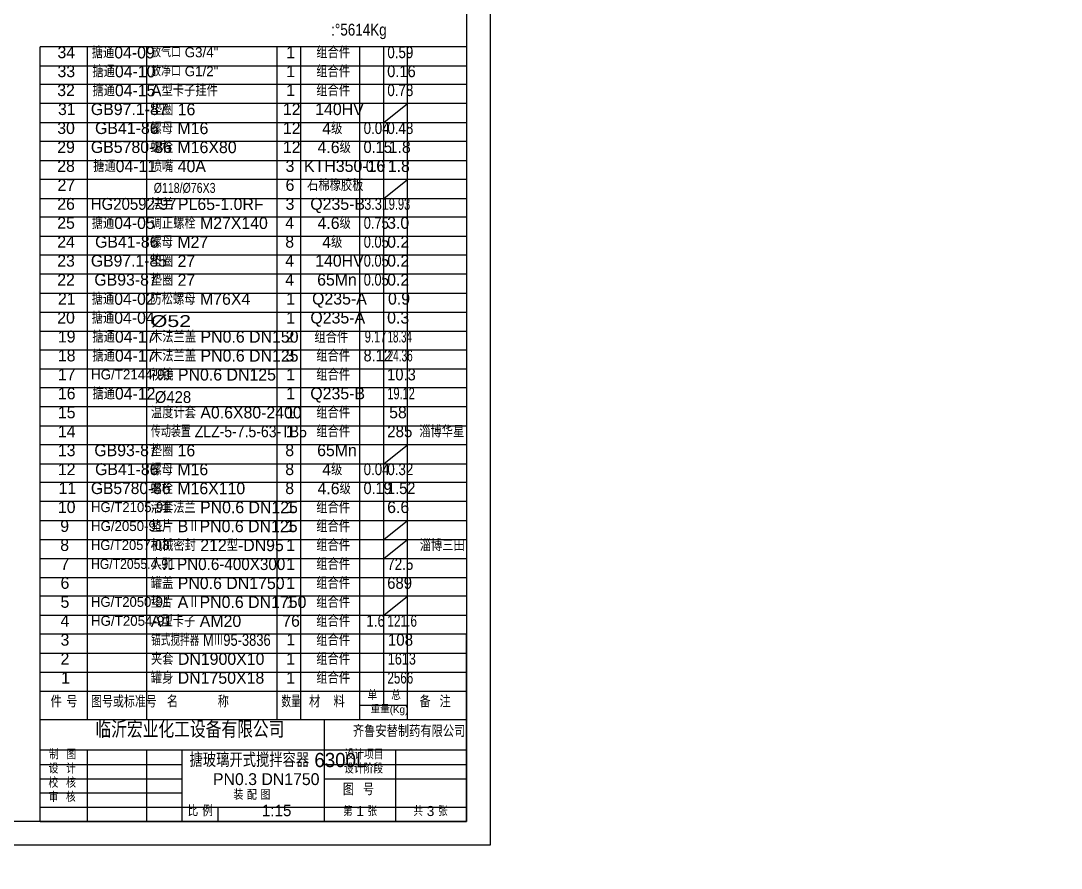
# Model space of a CAD drawing. Extents: x 281 to 6962, y -744 to 547.
# Drawn here: x 677.2 to 1116.4, y -304.1 to 53.6 of the extents above; entities that cross this region are included whole.
import ezdxf

# ---------------------------------------------------------------- set-up
doc = ezdxf.new("R2010")
doc.units = 0
doc.layers.get('0').update_dxf_attribs({"linetype": 'CONTINUOUS'})
doc.layers.add('1', color=7, linetype='CONTINUOUS')
doc.styles.get("Standard").update_dxf_attribs({"font": 'cadt_en', "bigfont": 'cadt_hz'})
doc.styles.add('STYLE1', font='cadt_en.shx', dxfattribs={"width": 0.799282, "bigfont": 'cadt_hz.shx'})
doc.styles.add('STYLE12', font='cadt_en.shx', dxfattribs={"width": 0.937956, "bigfont": 'cadt_hz.shx'})
doc.styles.add('STYLE28', font='cadt_en.shx', dxfattribs={"width": 1.044319, "bigfont": 'cadt_hz.shx'})
doc.styles.add('STYLE29', font='cadt_en.shx', dxfattribs={"width": 1.096143, "bigfont": 'cadt_hz.shx'})
doc.styles.add('STYLE30', font='cadt_en.shx', dxfattribs={"width": 1.345713, "bigfont": 'cadt_hz.shx'})
doc.styles.add('STYLE31', font='cadt_en.shx', dxfattribs={"width": 1.088705, "bigfont": 'cadt_hz.shx'})
doc.styles.add('STYLE32', font='cadt_en.shx', dxfattribs={"width": 0.795385, "bigfont": 'cadt_hz.shx'})
doc.styles.add('STYLE33', font='cadt_en.shx', dxfattribs={"width": 0.848858, "bigfont": 'cadt_hz.shx'})
doc.dimstyles.get("Standard").update_dxf_attribs({"dimtxt": 3.5, "dimasz": 4, "dimexe": 2, "dimexo": 0, "dimgap": 1, "dimtad": 1, "dimtoh": 1, "dimdec": 4, "dimzin": 0, "dimtxsty": 'STANDARD', "dimcen": 0, "dimazin": 3, "dimtfac": 1, "dimtdec": 4, "dimtmove": 0, "dimatfit": 3, "dimtolj": 1, "dimtzin": 0})

# ---------------------------------------------------------------- blocks, each defined once
blk = doc.blocks.new('*D107')
for p, q in [((439.06, -34.34), (429.7, -49.53)), ((429.7, -49.53), (413.69, -49.53))]:
    blk.add_line(p, q)
for points in [[(435.91, -39.45), (437.58, -35.78), (438.43, -36.31)], [(434.86, -41.15), (433.19, -44.82), (432.33, -44.3)]]:
    blk.add_solid(points)
at = {"insert": (415.12, -48.1), "char_height": 5, "attachment_point": 7, "style": 'STYLE28'}
blk.add_mtext('4-%%c30', dxfattribs=at)
blk = doc.blocks.new('*D115')
blk.add_line((486.34, -34.8), (405.65, -24.59))
for points in [[(405.65, -24.59), (409.68, -24.6), (409.55, -25.59)], [(486.34, -34.8), (482.3, -34.8), (482.43, -33.8)]]:
    blk.add_solid(points)
at = {"insert": (412.44, -24.01), "char_height": 5, "attachment_point": 7, "rotation": 352.7872, "style": 'STYLE29'}
blk.add_mtext('%%c1220', dxfattribs=at)
blk = doc.blocks.new('*D149')
for p, q in [((436.47, -18.11), (462.35, -49.61)), ((462.35, -49.61), (474.91, -49.61))]:
    blk.add_line(p, q)
for points in [[(436.47, -18.11), (439.39, -20.88), (438.62, -21.52)], [(455.51, -41.29), (452.59, -38.51), (453.36, -37.88)]]:
    blk.add_solid(points)
at = {"insert": (463.78, -48.18), "char_height": 5, "attachment_point": 7, "style": 'STYLE31'}
blk.add_mtext('%%c450', dxfattribs=at)
blk = doc.blocks.new('*U150')
blk.add_line((830.39, 10.69), (840.39, 18.69, 1))
at = {"style": 'STYLE1'}
for s, width, p in [('GB97.1-87', 1.003, (706.77, 13.85)), ('垫圈 16', 1.003, (732.04, 13.77)), ('140HV', 1.003, (801.48, 13.85)), ('GB41-86', 1.003, (708.53, 5.85)), ('螺母 M16', 1.003, (731.95, 5.79)), ('4级', 1.003, (804.46, 5.77)), ('0.04', 0.843956, (821.93, 5.85)), ('0.48', 0.843956, (831.93, 5.85)), ('GB5780-86', 1.002231, (706.77, -2.15)), ('螺栓 M16X80', 1.003, (731.95, -2.23)), ('4.6级', 1.003, (802.47, -2.23)), ('0.15', 0.923909, (821.88, -2.15)), ('1.8', 1.003, (832.49, -2.15)), ('搪通04-11', 0.998339, (707.77, -10.23)), ('喷嘴 40A', 1.003, (732.04, -10.23)), ('3', 1.003, (788.97, -10.15)), ('KTH350-10', 1.002998, (796.77, -10.15)), ('0.6', 0.843677, (822.85, -10.15)), ('6', 1.003, (788.97, -18.15)), ('石棉橡胶板', 1.003, (798.06, -18.21)), ('HG20592-97', 0.945218, (706.74, -26.15)), ('法兰 PL65-1.0RF', 1.003, (732.15, -26.23)), ('3', 1.003, (788.97, -26.15)), ('Q235-B', 1.003, (799.42, -26.15)), ('3.31', 0.798648, (822.2, -26.15)), ('9.93', 0.696597, (832.53, -26.15))]:
    blk.add_text(s, height=5, dxfattribs=dict(at, width=width)).set_placement(p)
for s, p in [('12', (787.86, 13.85)), ('12', (787.86, 5.85)), ('12', (787.86, -2.15)), ('1.8', (832.14, -10.15))]:
    blk.add_text(s, height=5, dxfattribs=at).set_placement(p)
at = {"insert": (732.09, -19.15), "char_height": 4.2, "attachment_point": 7, "style": 'STYLE32'}
blk.add_mtext(' %%c118/%%c76X3', dxfattribs=at)
blk = doc.blocks.new('*U153')
at = {"style": 'STYLE1', "width": 0.885093}
blk.add_text('传动装置 ZLZ-5-7.5-63-TB5', height=5, dxfattribs=at).set_placement((732.16, -122.19))
at = {"style": 'STYLE1'}
blk.add_text('淄博华星', height=5, dxfattribs=at).set_placement((845.41, -122.21))
blk = doc.blocks.new('*U170')
at = {"style": 'STYLE1'}
for s, width, p in [('搪通04-15', 0.998339, (707.46, 21.77)), ('A型卡子挂件', 1.003, (732.12, 21.77)), ('1', 1.003, (789.24, 21.85)), ('组合件', 1.003, (801.95, 21.77)), ('0.78', 0.843955, (831.93, 21.85))]:
    blk.add_text(s, height=5, dxfattribs=dict(at, width=width)).set_placement(p)

msp = doc.modelspace()

# ---------------------------------------------------------------- linework, layer by layer
for p, q in [((875.38937, 546.68992), (875.38937, -294.31008)), ((865.38937, 42.68992), (685.38937, 42.68992)), ((705.38937, -241.31008), (705.38937, 42.68992)), ((730.38937, -241.31008), (730.38937, 42.68992)), ((785.38937, -241.31008), (785.38937, 42.68992, 1)), ((795.38937, -241.31008), (795.38937, 42.68992)), ((820.38937, -241.31008), (820.38937, 42.68992)), ((830.38937, -235.31008), (830.38937, 42.68992)), ((840.38937, -241.31008), (840.38937, 42.68992)), ((685.38937, 34.68992), (865.38937, 34.68992)), ((865.38937, 26.68992), (685.38937, 26.68992)), ((865.38937, 18.68992), (685.38937, 18.68992)), ((685.38937, 10.68992), (865.38937, 10.68992)), ((865.38937, 2.68992), (685.38937, 2.68992)), ((685.38937, -5.31008), (865.38937, -5.31008)), ((865.38937, -13.31008), (685.38937, -13.31008, 1)), ((830.38937, -21.31008), (840.38937, -13.31008, 1)), ((685.38937, -21.31008), (865.38937, -21.31008)), ((865.38937, -29.31008), (685.38937, -29.31008)), ((685.38937, -37.31008), (865.38937, -37.31008)), ((865.38937, -45.31008), (685.38937, -45.31008)), ((865.38937, -53.31008), (685.38937, -53.31008)), ((685.38937, -61.31008), (865.38937, -61.31008, 1)), ((685.38937, -69.31008), (865.38937, -69.31008)), ((685.38937, -77.31008), (865.38937, -77.31008)), ((685.38937, -85.31008), (865.38937, -85.31008)), ((685.38937, -93.31008), (865.38937, -93.31008)), ((865.38937, -101.31008), (685.38937, -101.31008)), ((865.38937, -109.31008), (685.38937, -109.31008)), ((685.38937, -117.31008), (865.38937, -117.31008)), ((865.38937, -125.31008), (685.38937, -125.31008)), ((830.38937, -133.31008), (840.38937, -125.31008, 1)), ((685.38937, -133.31008), (865.38937, -133.31008)), ((865.38937, -141.31008), (685.38937, -141.31008)), ((865.38937, -149.31008), (685.38937, -149.31008, 1)), ((685.38937, -157.31008), (865.38937, -157.31008)), ((830.38937, -165.31008), (840.38937, -157.31008, 1)), ((685.38937, -165.31008), (865.38937, -165.31008)), ((830.38937, -173.31008), (840.38937, -165.31008, 1)), ((685.38937, -173.31008), (865.38937, -173.31008)), ((685.38937, -181.31008), (865.38937, -181.31008)), ((865.38937, -189.31008), (685.38937, -189.31008, 1)), ((830.38937, -197.31008), (840.38937, -189.31008, 1)), ((685.38937, -197.31008), (865.38937, -197.31008)), ((865.38937, -205.31008), (685.38937, -205.31008)), ((685.38937, -213.31008), (865.38937, -213.31008)), ((685.38937, -221.31008), (865.38937, -221.31008)), ((685.38937, -229.31008), (865.38937, -229.31008)), ((820.38937, -235.31008), (840.38937, -235.31008, 1)), ((805.38937, -284.31008), (805.38937, -241.31008)), ((865.38937, -254.31008), (685.38937, -254.31008)), ((705.38937, -284.31008), (705.38937, -254.31008)), ((730.38937, -284.31008), (730.38937, -254.31008)), ((745.38937, -284.31008), (745.38937, -254.31008)), ((835.38937, -254.31008), (835.38937, -284.31008)), ((685.38937, -260.31008), (745.38937, -260.31008)), ((805.38937, -260.31008), (865.38937, -260.31008)), ((685.38937, -266.31008), (745.38937, -266.31008)), ((805.38937, -266.31008), (865.38937, -266.31008)), ((685.38937, -272.31008), (745.38937, -272.31008)), ((685.38937, -278.31008), (865.38937, -278.31008, 1)), ((760.38937, -278.31008), (760.38937, -284.31008)), ((875.38937, -294.31008), (281.38937, -294.31008, 1))]:
    msp.add_line(p, q)
at = {"layer": '1'}
for p, q in [((865.38937, 521.68992), (865.38937, -284.31008)), ((685.38937, -284.31008), (685.38937, 42.68992)), ((865.38937, -284.31008), (865.38937, -205.31008)), ((685.38937, -241.31008), (865.38937, -241.31008, 1)), ((865.38937, -284.31008), (291.38937, -284.31008, 1)), ((685.38937, -284.31008), (865.38937, -284.31008))]:
    msp.add_line(p, q, dxfattribs=at)

# ---------------------------------------------------------------- block references
for name in ['*U170', '*U150', '*U153']:
    msp.add_blockref(name, (0, 0))

# ---------------------------------------------------------------- texts
at = {"style": 'STYLE1'}
for s, height, p in [('34', 5, (692.69986, 37.85409)), ('搪通04-09', 5, (707.15499, 37.76722)), ('搪通04-10', 5, (707.44277, 29.76722)), ('33', 5, (692.69986, 29.85409)), ('32', 5, (692.58557, 21.85409)), ('31', 5, (692.89319, 13.85409)), ('30', 5, (692.58557, 5.85409)), ('29', 5, (692.58557, -2.14591)), ('28', 5, (692.58557, -10.14591)), ('27', 5, (692.69986, -18.14591)), ('26', 5, (692.58557, -26.14591)), ('25', 5, (692.58557, -34.14591)), ('调正螺栓 M27X140', 5, (732.00851, -34.23278)), ('4', 5, (788.85075, -34.14591)), ('4.6级', 5, (802.4827, -34.22841)), ('3.0', 5, (831.86727, -34.14591)), ('24', 5, (692.58557, -42.14591)), ('GB41-86', 5, (708.5546, -42.14591)), ('螺母 M27', 5, (731.94991, -42.21325)), ('8', 5, (788.85075, -42.14591)), ('4级', 5, (804.46618, -42.22841)), ('0.2', 5, (831.86727, -42.14591)), ('23', 5, (692.58557, -50.14591)), ('垫圈 27', 5, (732.0378, -50.23278)), ('4', 5, (788.85075, -50.14591)), ('140HV', 5, (801.49511, -50.14591)), ('0.2', 5, (831.86727, -50.14591)), ('22', 5, (692.58557, -58.14591)), ('GB93-87', 5, (708.24698, -58.14591)), ('垫圈 27', 5, (732.0378, -58.23278)), ('4', 5, (788.85075, -58.14591)), ('65Mn', 5, (802.31596, -58.14591)), ('0.2', 5, (831.86727, -58.14591)), ('21', 5, (692.89319, -66.14591)), ('20', 5, (692.58557, -74.14591)), ('19', 5, (692.85901, -82.14591)), ('搪通04-17', 5, (707.44277, -82.23278)), ('18', 5, (692.85901, -90.14591)), ('搪通04-17', 5, (707.44277, -90.23278)), ('17', 5, (692.85901, -98.14591)), ('搪通04-12', 5, (707.44277, -106.23278)), ('16', 5, (692.85901, -106.14591)), ('15', 5, (692.85901, -114.14591)), ('温度计套 A0.6X80-2400', 5, (732.15499, -114.21325)), ('1', 5, (789.12419, -114.14591)), ('58', 5, (832.69986, -114.14591)), ('14', 5, (692.85901, -122.14591)), ('1', 5, (789.12419, -122.14591)), ('13', 5, (692.85901, -130.14591)), ('GB93-87', 5, (708.24698, -130.14591)), ('垫圈 16', 5, (732.0378, -130.23278)), ('8', 5, (788.85075, -130.14591)), ('65Mn', 5, (802.31596, -130.14591)), ('12', 5, (692.85901, -138.14591)), ('GB41-86', 5, (708.5546, -138.14591)), ('螺母 M16', 5, (731.94991, -138.21325)), ('8', 5, (788.85075, -138.14591)), ('4级', 5, (804.46618, -138.22841)), ('11', 5, (693.16663, -146.14591)), ('螺栓 M16X110', 5, (731.94991, -146.23278)), ('8', 5, (788.85075, -146.14591)), ('4.6级', 5, (802.4827, -146.22841)), ('10', 5, (692.85901, -154.14591)), ('活套法兰 PN0.6 DN125', 5, (732.0378, -154.23278)), ('6.6', 5, (831.86727, -154.14591)), ('9', 5, (693.85075, -162.14591)), ('8', 5, (693.85075, -170.14591)), ('机械密封 212型-DN95', 5, (732.1257, -170.23278)), ('淄博三田', 5, (845.61775, -170.23278)), ('76', 5, (787.58557, -202.14591)), ('1', 5, (789.31737, -209.97741)), ('件 号', 5, (689.78376, -236.23278)), ('名         称', 5, (738.85178, -236.21325)), ('材   料', 5, (798.88914, -236.23278)), ('单', 4.23307, (823.61437, -233.07472)), ('总', 4.23307, (833.60197, -233.07472)), ('备  注', 5, (845.52053, -236.21325)), ('重量(Kg)', 3.101538, (824.89062, -238.6024)), ('齐鲁安替制药有限公司', 5, (817.37146, -248.71325)), ('制  图', 4.335484, (689.11707, -258.11015)), ('设计项目', 4.335484, (813.86094, -258.11015)), ('设  计', 4.335484, (688.97736, -264.11015)), ('设计阶段', 4.335484, (813.67042, -264.11015)), ('校  核', 4.406557, (688.8586, -270.12327)), ('PN0.3 DN1750', 5, (758.33062, -268.97641)), ('审  核', 4.335484, (688.95195, -276.11015)), ('装 配 图', 4, (766.97262, -275.14674)), ('图  号', 5, (813.12307, -273.27185)), ('比 例', 4.665695, (747.66136, -282.14878)), ('1:15', 4.8, (778.95522, -282.11248)), ('第 1 张', 4.233071, (813.27429, -282.07472)), ('共 3 张', 4.266667, (842.96258, -282.06412))]:
    msp.add_text(s, height=height, dxfattribs=at).set_placement(p)
for s, height, width, p in [('放气口 G3/4"', 4.2, 1.003, (732.1919, 38.25032)), ('1', 5, 1.003, (789.24023, 37.85409)), ('组合件', 5, 1.003, (801.95423, 37.76722)), ('0.59', 5, 0.843956, (831.92783, 37.85409)), ('组合件', 5, 1.003, (801.95423, 29.76722)), ('放净口 G1/2"', 4.2, 1.003, (732.1919, 30.25032)), ('1', 5, 1.003, (789.24023, 29.85409)), ('0.16', 5, 0.923909, (831.8841, 29.85409)), ('搪通04-05', 5, 0.999118, (707.1563, -34.23278)), ('0.75', 5, 0.812315, (821.96624, -34.14591)), ('0.05', 5, 0.812315, (821.96624, -42.14591)), ('GB97.1-85', 5, 0.992204, (706.78993, -50.14591)), ('0.05', 5, 0.812315, (821.96624, -50.14591)), ('0.05', 5, 0.812315, (821.96624, -58.14591)), ('搪通04-02', 5, 0.998339, (707.15746, -66.23278)), ('防松螺母 M76X4', 5, 1.003, (731.91921, -66.23278)), ('1', 5, 1.003, (789.24023, -66.14591)), ('Q235-A', 5, 1.003, (800.17178, -66.14591)), ('0.9', 5, 1.003, (832.21622, -66.14591)), ('搪通04-04', 5, 0.998339, (707.15746, -74.23278)), ('1', 5, 1.003, (789.24023, -74.14591)), ('Q235-A', 5, 1.003, (799.45275, -74.14591)), ('0.3', 5, 1.003, (831.8567, -74.14591)), ('木法兰盖 PN0.6 DN150', 5, 1.003, (732.15429, -82.23278)), ('2', 5, 1.003, (788.96597, -82.14591)), ('组合件', 5, 1.003, (801.15323, -82.41378)), ('9.17', 5, 0.70748, (822.36201, -82.14591)), ('18.34', 5, 0.610618, (832.06439, -82.14591)), ('木法兰盖 PN0.6 DN125', 5, 1.003, (732.15429, -90.23278)), ('3', 5, 1.003, (788.96597, -90.14591)), ('组合件', 5, 1.003, (801.95423, -90.23278)), ('8.12', 5, 0.917632, (821.88927, -90.14591)), ('24.36', 5, 0.632504, (832.0573, -90.14591)), ('HG/T2144-91', 4.2, 1.003, (706.86289, -97.74968)), ('视镜 PN0.6 DN125', 5, 1.003, (732.15429, -98.23278)), ('1', 5, 1.003, (789.24023, -98.14591)), ('组合件', 5, 1.003, (801.95423, -98.23278)), ('10.3', 5, 0.933652, (831.81497, -98.14591)), ('1', 5, 1.003, (789.24023, -106.14591)), ('Q235-B', 5, 1.003, (799.41847, -106.14591)), ('19.12', 5, 0.690719, (831.96453, -106.14591)), ('组合件', 5, 1.003, (801.95423, -114.23278)), ('组合件', 5, 1.003, (801.95423, -122.23278)), ('285', 5, 0.952588, (831.87481, -122.14591)), ('0.04', 5, 0.841471, (821.93059, -138.14591)), ('0.32', 5, 0.841471, (831.93059, -138.14591)), ('GB5780-86', 5, 0.983524, (706.79498, -146.14591)), ('0.19', 5, 0.911574, (821.89439, -146.14591)), ('1.52', 5, 0.91911, (831.8277, -146.14591)), ('HG/T2105-91', 4.2, 0.98642, (706.83362, -153.74968)), ('1', 5, 1.003, (789.24023, -154.14591)), ('组合件', 5, 1.003, (801.95423, -154.23278)), ('HG/2050-91', 4.2, 0.996876, (706.82077, -161.74968)), ('垫片 BⅡPN0.6 DN125', 5, 1.003, (732.03675, -162.23278)), ('1', 5, 1.003, (789.24023, -162.14591)), ('组合件', 5, 1.003, (801.95423, -162.23278)), ('HG/T2057-03', 4.2, 0.969856, (706.84596, -169.74968)), ('1', 5, 1.003, (789.24023, -170.14591)), ('组合件', 5, 1.003, (801.95423, -170.23278)), ('7', 5, 1.003, (693.96597, -178.14591)), ('HG/T2055.4-91', 4.2, 0.914286, (706.86437, -177.74968)), ('人孔 PN0.6-400X300', 5, 0.960597, (732.24865, -178.21325)), ('1', 5, 1.003, (789.24023, -178.14591)), ('组合件', 5, 1.003, (801.95423, -178.23278)), ('72.5', 5, 0.843062, (831.9288, -178.14591)), ('6', 5, 1.003, (693.96597, -186.14591)), ('罐盖 PN0.6 DN1750', 5, 1.003, (732.06613, -186.25232)), ('1', 5, 1.003, (789.24023, -186.14591)), ('组合件', 5, 1.003, (801.95423, -186.23278)), ('689', 5, 0.939235, (831.88635, -186.14591)), ('垫片 AⅡPN0.6 DN1750', 5, 1.003, (732.03675, -194.23278)), ('组合件', 5, 1.003, (801.95423, -194.23278)), ('5', 5, 1.003, (693.96597, -194.14591)), ('HG/T2050-91', 4.2, 0.98336, (706.83571, -193.74968)), ('1', 5, 1.003, (789.24023, -194.14591)), ('4', 5, 1.003, (693.96597, -202.14591)), ('HG/T2054-91', 4.2, 1.002923, (706.8135, -201.74968)), ('A型卡子 AM20', 5, 1.003, (732.11511, -202.23278)), ('组合件', 5, 1.003, (801.95423, -202.23278)), ('1.6', 5, 0.843956, (823.08167, -202.14591)), ('121.6', 5, 0.749939, (831.92809, -202.14591)), ('3', 5, 1.003, (693.96597, -210.14591)), ('锚式搅拌器 MⅢ95-3836', 5, 0.814698, (732.19842, -210.21325)), ('组合件', 5, 1.003, (801.95423, -210.23278)), ('108', 5, 0.960383, (832.11062, -210.14591)), ('2', 5, 1.003, (693.96597, -218.14591)), ('夹套 DN1900X10', 5, 1.003, (732.1249, -218.23278)), ('1', 5, 1.003, (789.24023, -218.14591)), ('组合件', 5, 1.003, (801.95423, -218.23278)), ('1613', 5, 0.796599, (832.14533, -218.14591)), ('1', 5, 1.003, (694.24023, -226.14591)), ('罐身 DN1750X18', 5, 1.003, (732.06613, -226.21325)), ('1', 5, 1.003, (789.24023, -226.14591)), ('组合件', 5, 1.003, (801.95423, -226.23278)), ('2566', 5, 0.731158, (831.98981, -226.14591)), ('图号或标准号', 5, 0.973683, (706.87296, -236.25232)), ('数量', 5, 0.857889, (787.20745, -236.21325))]:
    msp.add_text(s, height=height, dxfattribs=dict(at, width=width)).set_placement(p)
at = {"char_height": 5, "attachment_point": 7}
for s, insert, style in [(':%%d5614Kg', (808.24449, 45.88612), 'STYLE33'), ('%%c52', (732.08083, -75.81258), 'STYLE30'), (' %%c428', (732.03675, -107.87992), 'STYLE12')]:
    msp.add_mtext(s, dxfattribs=dict(at, insert=insert, style=style))
at = {"layer": '1', "style": 'STYLE1'}
msp.add_text('临沂宏业化工设备有限公司', height=7, dxfattribs=at).set_placement((708.69894, -249.07452))
at = {"layer": '1', "style": 'STYLE1', "width": 0.98426}
msp.add_text('搪玻璃开式搅拌容器 6300L', height=6, dxfattribs=at).set_placement((748.44426, -261.39389))

# ---------------------------------------------------------------- dimensions: what is measured, and where the dimension line sits
for p1, p2, text, picture, middle in [((405.64591, -24.59092), (486.33563, -34.80272), '%%c1220', '*D115', (6189.60033, -382.14108)), ((455.51472, -41.28537), (436.46682, -18.10828), '%%c450', '*D149', (6961.57872, -744.09535)), ((434.8594, -41.15467), (435.90893, -39.45218), '4-%%c30', '*D107', (6233.41204, -742.97938))]:
    dim = msp.add_diameter_dim_2p(p1=p1, p2=p2, text=text, dimstyle='STANDARD')
    dim.commit()
    dim.dimension.update_dxf_attribs({"geometry": picture, "text_midpoint": middle})

doc.saveas('drawing.dxf')
